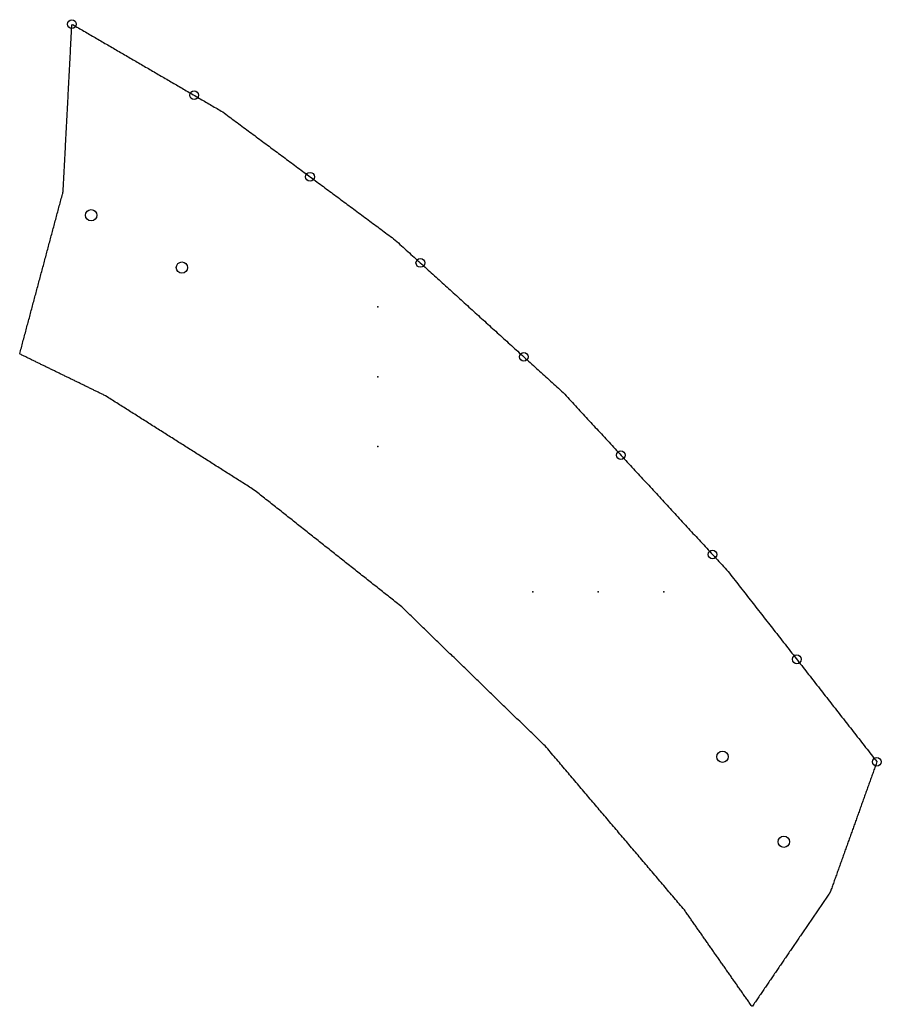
# Model space of a CAD drawing. Extents: x 2 to 380, y 1 to 306.
# Drawn here: x 235.1 to 284.4, y 1.5 to 57.9 of the extents above; entities that cross this region are included whole.
import ezdxf

# ---------------------------------------------------------------- set-up
doc = ezdxf.new("R2010")
doc.units = 0
doc.layers.get('0').update_dxf_attribs({"linetype": 'CONTINUOUS'})
for name, color, linetype in [('DRILLING', 3, 'CONTINUOUS'), ('ENGRAVE', 4, 'CONTINUOUS'), ('RIB_INDICATION', 1, 'CONTINUOUS')]:
    doc.layers.add(name, color=color, linetype=linetype)

# ---------------------------------------------------------------- blocks, each defined once
blk = doc.blocks.new('*U156')
at = {"layer": 'ENGRAVE'}
blk.add_point((0, 0), dxfattribs=at)
blk = doc.blocks.new('*U157')
at = {"layer": 'ENGRAVE', "color": 0, "linetype": 'BYBLOCK'}
for p in [(0, 0), (3.75, 0), (7.5, 0)]:
    blk.add_blockref('*U156', p, dxfattribs=at)
blk = doc.blocks.new('*U158')
at = {"layer": 'ENGRAVE'}
blk.add_point((0, 0), dxfattribs=at)
blk = doc.blocks.new('*U159')
at = {"layer": 'ENGRAVE', "color": 0, "linetype": 'BYBLOCK'}
for p in [(0, 0), (4, 0), (8, 0)]:
    blk.add_blockref('*U158', p, dxfattribs=at)

msp = doc.modelspace()

# ---------------------------------------------------------------- linework, layer by layer
msp.add_polyline3d([(281.392, 7.879, 0), (281.352, 7.819, 0), (281.311, 7.759, 0), (281.27, 7.699, 0), (281.229, 7.639, 0), (281.188, 7.579, 0), (281.147, 7.519, 0), (281.106, 7.459, 0), (281.065, 7.399, 0), (281.024, 7.339, 0), (280.984, 7.279, 0), (280.943, 7.219, 0), (280.902, 7.159, 0), (280.861, 7.099, 0), (280.82, 7.039, 0), (280.779, 6.979, 0), (280.738, 6.919, 0), (280.697, 6.859, 0), (280.656, 6.8, 0), (280.616, 6.74, 0), (280.575, 6.68, 0), (280.534, 6.62, 0), (280.493, 6.56, 0), (280.452, 6.5, 0), (280.411, 6.44, 0), (280.37, 6.38, 0), (280.329, 6.32, 0), (280.288, 6.26, 0), (280.247, 6.2, 0), (280.207, 6.14, 0), (280.166, 6.08, 0), (280.125, 6.02, 0), (280.084, 5.96, 0), (280.043, 5.9, 0), (280.002, 5.84, 0), (279.961, 5.781, 0), (279.92, 5.721, 0), (279.879, 5.661, 0), (279.839, 5.601, 0), (279.798, 5.541, 0), (279.757, 5.481, 0), (279.716, 5.421, 0), (279.675, 5.361, 0), (279.634, 5.301, 0), (279.593, 5.241, 0), (279.552, 5.181, 0), (279.511, 5.121, 0), (279.47, 5.061, 0), (279.43, 5.001, 0), (279.389, 4.941, 0), (279.348, 4.881, 0), (279.307, 4.821, 0), (279.266, 4.762, 0), (279.225, 4.702, 0), (279.184, 4.642, 0), (279.143, 4.582, 0), (279.102, 4.522, 0), (279.062, 4.462, 0), (279.021, 4.402, 0), (278.98, 4.342, 0), (278.939, 4.282, 0), (278.898, 4.222, 0), (278.857, 4.162, 0), (278.816, 4.102, 0), (278.775, 4.042, 0), (278.734, 3.982, 0), (278.694, 3.922, 0), (278.653, 3.862, 0), (278.612, 3.802, 0), (278.571, 3.743, 0), (278.53, 3.683, 0), (278.489, 3.623, 0), (278.448, 3.563, 0), (278.407, 3.503, 0), (278.366, 3.443, 0), (278.325, 3.383, 0), (278.285, 3.323, 0), (278.244, 3.263, 0), (278.203, 3.203, 0), (278.162, 3.143, 0), (278.121, 3.083, 0), (278.08, 3.023, 0), (278.039, 2.963, 0), (277.998, 2.903, 0), (277.957, 2.843, 0), (277.917, 2.783, 0), (277.876, 2.723, 0), (277.835, 2.664, 0), (277.794, 2.604, 0), (277.753, 2.544, 0), (277.712, 2.484, 0), (277.671, 2.424, 0), (277.63, 2.364, 0), (277.589, 2.304, 0), (277.548, 2.244, 0), (277.508, 2.184, 0), (277.467, 2.124, 0), (277.426, 2.064, 0), (277.385, 2.004, 0), (277.344, 1.944, 0), (277.303, 1.884, 0), (277.262, 1.824, 0), (277.221, 1.764, 0), (277.18, 1.704, 0), (277.14, 1.645, 0), (277.099, 1.585, 0), (277.058, 1.525, 0), (277.017, 1.465, 0), (276.978, 1.456, 0), (276.942, 1.507, 0), (276.906, 1.559, 0), (276.87, 1.61, 0), (276.834, 1.662, 0), (276.798, 1.713, 0), (276.762, 1.765, 0), (276.726, 1.816, 0), (276.69, 1.868, 0), (276.653, 1.92, 0), (276.617, 1.971, 0), (276.581, 2.023, 0), (276.545, 2.074, 0), (276.509, 2.126, 0), (276.473, 2.177, 0), (276.437, 2.229, 0), (276.401, 2.28, 0), (276.365, 2.332, 0), (276.329, 2.383, 0), (276.293, 2.435, 0), (276.257, 2.487, 0), (276.22, 2.538, 0), (276.184, 2.59, 0), (276.148, 2.641, 0), (276.112, 2.693, 0), (276.076, 2.744, 0), (276.04, 2.796, 0), (276.004, 2.847, 0), (275.968, 2.899, 0), (275.932, 2.95, 0), (275.896, 3.002, 0), (275.86, 3.054, 0), (275.824, 3.105, 0), (275.788, 3.157, 0), (275.751, 3.208, 0), (275.715, 3.26, 0), (275.679, 3.311, 0), (275.643, 3.363, 0), (275.607, 3.414, 0), (275.571, 3.466, 0), (275.535, 3.518, 0), (275.499, 3.569, 0), (275.463, 3.621, 0), (275.427, 3.672, 0), (275.391, 3.724, 0), (275.355, 3.775, 0), (275.318, 3.827, 0), (275.282, 3.878, 0), (275.246, 3.93, 0), (275.21, 3.981, 0), (275.174, 4.033, 0), (275.138, 4.085, 0), (275.102, 4.136, 0), (275.066, 4.188, 0), (275.03, 4.239, 0), (274.994, 4.291, 0), (274.958, 4.342, 0), (274.922, 4.394, 0), (274.886, 4.445, 0), (274.849, 4.497, 0), (274.813, 4.548, 0), (274.777, 4.6, 0), (274.741, 4.652, 0), (274.705, 4.703, 0), (274.669, 4.755, 0), (274.633, 4.806, 0), (274.597, 4.858, 0), (274.561, 4.909, 0), (274.525, 4.961, 0), (274.489, 5.012, 0), (274.453, 5.064, 0), (274.416, 5.115, 0), (274.38, 5.167, 0), (274.344, 5.219, 0), (274.308, 5.27, 0), (274.272, 5.322, 0), (274.236, 5.373, 0), (274.2, 5.425, 0), (274.164, 5.476, 0), (274.128, 5.528, 0), (274.092, 5.579, 0), (274.056, 5.631, 0), (274.02, 5.683, 0), (273.983, 5.734, 0), (273.947, 5.786, 0), (273.911, 5.837, 0), (273.875, 5.889, 0), (273.839, 5.94, 0), (273.803, 5.992, 0), (273.767, 6.043, 0), (273.731, 6.095, 0), (273.695, 6.146, 0), (273.659, 6.198, 0), (273.623, 6.25, 0), (273.587, 6.301, 0), (273.551, 6.353, 0), (273.514, 6.404, 0), (273.478, 6.456, 0), (273.442, 6.507, 0), (273.406, 6.559, 0), (273.37, 6.61, 0), (273.334, 6.662, 0), (273.298, 6.713, 0), (273.262, 6.765, 0), (273.226, 6.817, 0), (273.19, 6.868, 0), (273.154, 6.92, 0), (273.118, 6.971, 0), (273.047, 7.055, 0), (272.973, 7.142, 0), (272.899, 7.229, 0), (272.826, 7.316, 0), (272.752, 7.403, 0), (272.678, 7.49, 0), (272.604, 7.577, 0), (272.53, 7.664, 0), (272.456, 7.751, 0), (272.383, 7.838, 0), (272.309, 7.925, 0), (272.235, 8.012, 0), (272.161, 8.099, 0), (272.087, 8.186, 0), (272.014, 8.273, 0), (271.94, 8.36, 0), (271.866, 8.446, 0), (271.792, 8.533, 0), (271.718, 8.62, 0), (271.644, 8.707, 0), (271.571, 8.794, 0), (271.497, 8.881, 0), (271.423, 8.968, 0), (271.349, 9.055, 0), (271.275, 9.142, 0), (271.202, 9.229, 0), (271.128, 9.316, 0), (271.054, 9.403, 0), (270.98, 9.49, 0), (270.906, 9.577, 0), (270.832, 9.664, 0), (270.759, 9.751, 0), (270.685, 9.838, 0), (270.611, 9.925, 0), (270.537, 10.012, 0), (270.463, 10.099, 0), (270.39, 10.186, 0), (270.316, 10.273, 0), (270.242, 10.36, 0), (270.168, 10.447, 0), (270.094, 10.534, 0), (270.02, 10.621, 0), (269.947, 10.707, 0), (269.873, 10.794, 0), (269.799, 10.882, 0), (269.725, 10.968, 0), (269.651, 11.055, 0), (269.578, 11.142, 0), (269.504, 11.229, 0), (269.43, 11.316, 0), (269.356, 11.403, 0), (269.282, 11.49, 0), (269.208, 11.577, 0), (269.135, 11.664, 0), (269.061, 11.751, 0), (268.987, 11.838, 0), (268.913, 11.925, 0), (268.839, 12.012, 0), (268.766, 12.099, 0), (268.692, 12.186, 0), (268.618, 12.273, 0), (268.544, 12.36, 0), (268.47, 12.447, 0), (268.396, 12.534, 0), (268.323, 12.621, 0), (268.249, 12.708, 0), (268.175, 12.795, 0), (268.101, 12.882, 0), (268.027, 12.969, 0), (267.954, 13.056, 0), (267.88, 13.143, 0), (267.806, 13.229, 0), (267.732, 13.316, 0), (267.658, 13.403, 0), (267.584, 13.49, 0), (267.511, 13.577, 0), (267.437, 13.664, 0), (267.363, 13.751, 0), (267.289, 13.838, 0), (267.215, 13.925, 0), (267.142, 14.012, 0), (267.068, 14.099, 0), (266.994, 14.186, 0), (266.92, 14.273, 0), (266.846, 14.36, 0), (266.772, 14.447, 0), (266.699, 14.534, 0), (266.625, 14.621, 0), (266.551, 14.708, 0), (266.477, 14.795, 0), (266.403, 14.882, 0), (266.33, 14.969, 0), (266.256, 15.056, 0), (266.182, 15.143, 0), (266.108, 15.23, 0), (266.034, 15.317, 0), (265.96, 15.404, 0), (265.887, 15.491, 0), (265.813, 15.578, 0), (265.739, 15.665, 0), (265.665, 15.751, 0), (265.591, 15.838, 0), (265.518, 15.925, 0), (265.444, 16.012, 0), (265.37, 16.099, 0), (265.296, 16.186, 0), (265.222, 16.273, 0), (265.147, 16.356, 0), (265.071, 16.43, 0), (264.994, 16.504, 0), (264.917, 16.579, 0), (264.841, 16.653, 0), (264.764, 16.728, 0), (264.687, 16.802, 0), (264.61, 16.877, 0), (264.534, 16.951, 0), (264.457, 17.025, 0), (264.38, 17.1, 0), (264.304, 17.174, 0), (264.227, 17.249, 0), (264.15, 17.323, 0), (264.073, 17.398, 0), (263.997, 17.472, 0), (263.92, 17.546, 0), (263.843, 17.621, 0), (263.767, 17.695, 0), (263.69, 17.77, 0), (263.613, 17.844, 0), (263.536, 17.918, 0), (263.46, 17.993, 0), (263.383, 18.067, 0), (263.306, 18.142, 0), (263.23, 18.216, 0), (263.153, 18.291, 0), (263.076, 18.365, 0), (263, 18.439, 0), (262.923, 18.514, 0), (262.846, 18.588, 0), (262.769, 18.663, 0), (262.693, 18.737, 0), (262.616, 18.811, 0), (262.539, 18.886, 0), (262.463, 18.96, 0), (262.386, 19.035, 0), (262.309, 19.109, 0), (262.232, 19.184, 0), (262.156, 19.258, 0), (262.079, 19.332, 0), (262.002, 19.407, 0), (261.926, 19.481, 0), (261.849, 19.556, 0), (261.772, 19.63, 0), (261.695, 19.705, 0), (261.619, 19.779, 0), (261.542, 19.853, 0), (261.465, 19.928, 0), (261.389, 20.002, 0), (261.312, 20.077, 0), (261.235, 20.151, 0), (261.159, 20.226, 0), (261.082, 20.3, 0), (261.005, 20.374, 0), (260.928, 20.449, 0), (260.852, 20.523, 0), (260.775, 20.598, 0), (260.698, 20.672, 0), (260.622, 20.747, 0), (260.545, 20.821, 0), (260.468, 20.895, 0), (260.391, 20.97, 0), (260.315, 21.044, 0), (260.238, 21.119, 0), (260.161, 21.193, 0), (260.085, 21.267, 0), (260.008, 21.342, 0), (259.931, 21.416, 0), (259.854, 21.491, 0), (259.778, 21.565, 0), (259.701, 21.64, 0), (259.624, 21.714, 0), (259.548, 21.788, 0), (259.471, 21.863, 0), (259.394, 21.937, 0), (259.318, 22.012, 0), (259.241, 22.086, 0), (259.164, 22.16, 0), (259.087, 22.235, 0), (259.011, 22.309, 0), (258.934, 22.384, 0), (258.857, 22.458, 0), (258.781, 22.533, 0), (258.704, 22.607, 0), (258.627, 22.681, 0), (258.55, 22.756, 0), (258.474, 22.83, 0), (258.397, 22.905, 0), (258.32, 22.979, 0), (258.244, 23.054, 0), (258.167, 23.128, 0), (258.09, 23.202, 0), (258.013, 23.277, 0), (257.937, 23.351, 0), (257.86, 23.426, 0), (257.783, 23.5, 0), (257.707, 23.575, 0), (257.63, 23.649, 0), (257.553, 23.723, 0), (257.477, 23.798, 0), (257.4, 23.872, 0), (257.323, 23.947, 0), (257.246, 24.021, 0), (257.17, 24.096, 0), (257.093, 24.17, 0), (257.016, 24.244, 0), (256.94, 24.319, 0), (256.861, 24.383, 0), (256.783, 24.445, 0), (256.704, 24.507, 0), (256.626, 24.57, 0), (256.547, 24.632, 0), (256.469, 24.694, 0), (256.39, 24.756, 0), (256.312, 24.818, 0), (256.233, 24.88, 0), (256.155, 24.942, 0), (256.076, 25.005, 0), (255.998, 25.067, 0), (255.919, 25.129, 0), (255.841, 25.191, 0), (255.762, 25.253, 0), (255.684, 25.315, 0), (255.605, 25.377, 0), (255.527, 25.44, 0), (255.448, 25.502, 0), (255.37, 25.564, 0), (255.291, 25.626, 0), (255.213, 25.688, 0), (255.134, 25.75, 0), (255.056, 25.812, 0), (254.977, 25.875, 0), (254.899, 25.937, 0), (254.82, 25.999, 0), (254.742, 26.061, 0), (254.663, 26.123, 0), (254.585, 26.185, 0), (254.506, 26.247, 0), (254.428, 26.31, 0), (254.349, 26.372, 0), (254.271, 26.434, 0), (254.192, 26.496, 0), (254.114, 26.558, 0), (254.035, 26.62, 0), (253.957, 26.683, 0), (253.878, 26.745, 0), (253.8, 26.807, 0), (253.721, 26.869, 0), (253.643, 26.931, 0), (253.564, 26.993, 0), (253.486, 27.055, 0), (253.407, 27.117, 0), (253.329, 27.18, 0), (253.25, 27.242, 0), (253.172, 27.304, 0), (253.093, 27.366, 0), (253.015, 27.428, 0), (252.936, 27.49, 0), (252.858, 27.553, 0), (252.779, 27.615, 0), (252.701, 27.677, 0), (252.622, 27.739, 0), (252.544, 27.801, 0), (252.465, 27.863, 0), (252.387, 27.925, 0), (252.308, 27.988, 0), (252.23, 28.05, 0), (252.151, 28.112, 0), (252.073, 28.174, 0), (251.994, 28.236, 0), (251.916, 28.298, 0), (251.837, 28.36, 0), (251.759, 28.423, 0), (251.68, 28.485, 0), (251.602, 28.547, 0), (251.523, 28.609, 0), (251.445, 28.671, 0), (251.366, 28.733, 0), (251.288, 28.796, 0), (251.209, 28.858, 0), (251.131, 28.92, 0), (251.052, 28.982, 0), (250.974, 29.044, 0), (250.895, 29.106, 0), (250.817, 29.168, 0), (250.738, 29.231, 0), (250.66, 29.293, 0), (250.581, 29.355, 0), (250.503, 29.417, 0), (250.424, 29.479, 0), (250.346, 29.541, 0), (250.267, 29.604, 0), (250.189, 29.666, 0), (250.11, 29.728, 0), (250.032, 29.79, 0), (249.953, 29.852, 0), (249.875, 29.914, 0), (249.796, 29.976, 0), (249.718, 30.038, 0), (249.639, 30.101, 0), (249.561, 30.163, 0), (249.482, 30.225, 0), (249.404, 30.287, 0), (249.325, 30.349, 0), (249.247, 30.411, 0), (249.168, 30.474, 0), (249.09, 30.536, 0), (249.011, 30.598, 0), (248.933, 30.66, 0), (248.854, 30.722, 0), (248.776, 30.784, 0), (248.697, 30.846, 0), (248.619, 30.909, 0), (248.54, 30.971, 0), (248.462, 31.029, 0), (248.383, 31.08, 0), (248.303, 31.13, 0), (248.224, 31.18, 0), (248.145, 31.23, 0), (248.066, 31.28, 0), (247.987, 31.33, 0), (247.907, 31.381, 0), (247.828, 31.431, 0), (247.749, 31.481, 0), (247.67, 31.531, 0), (247.591, 31.581, 0), (247.512, 31.631, 0), (247.432, 31.681, 0), (247.353, 31.732, 0), (247.274, 31.782, 0), (247.195, 31.832, 0), (247.116, 31.882, 0), (247.036, 31.932, 0), (246.957, 31.982, 0), (246.878, 32.032, 0), (246.799, 32.083, 0), (246.72, 32.133, 0), (246.641, 32.183, 0), (246.561, 32.233, 0), (246.482, 32.283, 0), (246.403, 32.333, 0), (246.324, 32.383, 0), (246.245, 32.434, 0), (246.165, 32.484, 0), (246.086, 32.534, 0), (246.007, 32.584, 0), (245.928, 32.634, 0), (245.849, 32.684, 0), (245.769, 32.734, 0), (245.69, 32.785, 0), (245.611, 32.835, 0), (245.532, 32.885, 0), (245.453, 32.935, 0), (245.374, 32.985, 0), (245.294, 33.035, 0), (245.215, 33.085, 0), (245.136, 33.136, 0), (245.057, 33.186, 0), (244.978, 33.236, 0), (244.898, 33.286, 0), (244.819, 33.336, 0), (244.74, 33.386, 0), (244.661, 33.436, 0), (244.582, 33.487, 0), (244.503, 33.537, 0), (244.423, 33.587, 0), (244.344, 33.637, 0), (244.265, 33.687, 0), (244.186, 33.737, 0), (244.107, 33.787, 0), (244.027, 33.838, 0), (243.948, 33.888, 0), (243.869, 33.938, 0), (243.79, 33.988, 0), (243.711, 34.038, 0), (243.632, 34.088, 0), (243.552, 34.138, 0), (243.473, 34.189, 0), (243.394, 34.239, 0), (243.315, 34.289, 0), (243.236, 34.339, 0), (243.156, 34.389, 0), (243.077, 34.439, 0), (242.998, 34.489, 0), (242.919, 34.54, 0), (242.84, 34.59, 0), (242.76, 34.64, 0), (242.681, 34.69, 0), (242.602, 34.74, 0), (242.523, 34.79, 0), (242.444, 34.84, 0), (242.365, 34.891, 0), (242.285, 34.941, 0), (242.206, 34.991, 0), (242.127, 35.041, 0), (242.048, 35.091, 0), (241.969, 35.141, 0), (241.889, 35.191, 0), (241.81, 35.242, 0), (241.731, 35.292, 0), (241.652, 35.342, 0), (241.573, 35.392, 0), (241.494, 35.442, 0), (241.414, 35.492, 0), (241.335, 35.542, 0), (241.256, 35.593, 0), (241.177, 35.643, 0), (241.098, 35.693, 0), (241.018, 35.743, 0), (240.939, 35.793, 0), (240.86, 35.843, 0), (240.781, 35.894, 0), (240.702, 35.944, 0), (240.623, 35.994, 0), (240.543, 36.044, 0), (240.464, 36.094, 0), (240.385, 36.144, 0), (240.306, 36.194, 0), (240.227, 36.245, 0), (240.147, 36.295, 0), (240.068, 36.345, 0), (239.989, 36.395, 0), (239.935, 36.425, 0), (239.889, 36.447, 0), (239.843, 36.469, 0), (239.798, 36.491, 0), (239.752, 36.514, 0), (239.707, 36.536, 0), (239.661, 36.558, 0), (239.616, 36.58, 0), (239.57, 36.602, 0), (239.525, 36.625, 0), (239.479, 36.647, 0), (239.433, 36.669, 0), (239.388, 36.691, 0), (239.342, 36.714, 0), (239.297, 36.736, 0), (239.251, 36.758, 0), (239.206, 36.78, 0), (239.16, 36.802, 0), (239.114, 36.825, 0), (239.069, 36.847, 0), (239.023, 36.869, 0), (238.978, 36.891, 0), (238.932, 36.914, 0), (238.887, 36.936, 0), (238.841, 36.958, 0), (238.795, 36.98, 0), (238.75, 37.002, 0), (238.704, 37.025, 0), (238.659, 37.047, 0), (238.613, 37.069, 0), (238.568, 37.091, 0), (238.522, 37.114, 0), (238.477, 37.136, 0), (238.431, 37.158, 0), (238.385, 37.18, 0), (238.34, 37.203, 0), (238.294, 37.225, 0), (238.249, 37.247, 0), (238.203, 37.269, 0), (238.158, 37.291, 0), (238.112, 37.314, 0), (238.066, 37.336, 0), (238.021, 37.358, 0), (237.975, 37.38, 0), (237.93, 37.403, 0), (237.884, 37.425, 0), (237.839, 37.447, 0), (237.793, 37.469, 0), (237.747, 37.492, 0), (237.702, 37.514, 0), (237.656, 37.536, 0), (237.611, 37.558, 0), (237.565, 37.581, 0), (237.52, 37.603, 0), (237.474, 37.625, 0), (237.429, 37.647, 0), (237.383, 37.669, 0), (237.337, 37.692, 0), (237.292, 37.714, 0), (237.246, 37.736, 0), (237.201, 37.758, 0), (237.155, 37.781, 0), (237.11, 37.803, 0), (237.064, 37.825, 0), (237.018, 37.847, 0), (236.973, 37.87, 0), (236.927, 37.892, 0), (236.882, 37.914, 0), (236.836, 37.936, 0), (236.791, 37.958, 0), (236.745, 37.981, 0), (236.699, 38.003, 0), (236.654, 38.025, 0), (236.608, 38.047, 0), (236.563, 38.069, 0), (236.517, 38.092, 0), (236.472, 38.114, 0), (236.426, 38.136, 0), (236.381, 38.158, 0), (236.335, 38.181, 0), (236.289, 38.203, 0), (236.244, 38.225, 0), (236.198, 38.247, 0), (236.153, 38.27, 0), (236.107, 38.292, 0), (236.062, 38.314, 0), (236.016, 38.336, 0), (235.97, 38.358, 0), (235.925, 38.381, 0), (235.879, 38.403, 0), (235.834, 38.425, 0), (235.788, 38.447, 0), (235.743, 38.47, 0), (235.697, 38.492, 0), (235.651, 38.514, 0), (235.606, 38.536, 0), (235.56, 38.559, 0), (235.515, 38.581, 0), (235.469, 38.603, 0), (235.424, 38.625, 0), (235.378, 38.648, 0), (235.333, 38.67, 0), (235.287, 38.692, 0), (235.241, 38.714, 0), (235.196, 38.736, 0), (235.15, 38.759, 0), (235.105, 38.781, 0), (235.072, 38.815, 0), (235.095, 38.901, 0), (235.118, 38.986, 0), (235.141, 39.071, 0), (235.164, 39.157, 0), (235.187, 39.242, 0), (235.21, 39.328, 0), (235.232, 39.413, 0), (235.255, 39.498, 0), (235.278, 39.584, 0), (235.301, 39.669, 0), (235.324, 39.755, 0), (235.347, 39.84, 0), (235.37, 39.925, 0), (235.393, 40.011, 0), (235.416, 40.096, 0), (235.438, 40.181, 0), (235.461, 40.267, 0), (235.484, 40.352, 0), (235.507, 40.438, 0), (235.53, 40.523, 0), (235.553, 40.608, 0), (235.576, 40.694, 0), (235.599, 40.779, 0), (235.622, 40.864, 0), (235.644, 40.95, 0), (235.667, 41.035, 0), (235.69, 41.12, 0), (235.713, 41.206, 0), (235.736, 41.291, 0), (235.759, 41.377, 0), (235.782, 41.462, 0), (235.805, 41.547, 0), (235.828, 41.633, 0), (235.85, 41.718, 0), (235.873, 41.804, 0), (235.896, 41.889, 0), (235.919, 41.974, 0), (235.942, 42.06, 0), (235.965, 42.145, 0), (235.988, 42.23, 0), (236.011, 42.316, 0), (236.033, 42.401, 0), (236.056, 42.487, 0), (236.079, 42.572, 0), (236.102, 42.657, 0), (236.125, 42.743, 0), (236.148, 42.828, 0), (236.171, 42.913, 0), (236.194, 42.999, 0), (236.217, 43.084, 0), (236.239, 43.17, 0), (236.262, 43.255, 0), (236.285, 43.34, 0), (236.308, 43.426, 0), (236.331, 43.511, 0), (236.354, 43.597, 0), (236.377, 43.682, 0), (236.4, 43.767, 0), (236.423, 43.853, 0), (236.445, 43.938, 0), (236.468, 44.023, 0), (236.491, 44.109, 0), (236.514, 44.194, 0), (236.537, 44.28, 0), (236.56, 44.365, 0), (236.583, 44.45, 0), (236.606, 44.536, 0), (236.629, 44.621, 0), (236.651, 44.706, 0), (236.674, 44.792, 0), (236.697, 44.877, 0), (236.72, 44.963, 0), (236.743, 45.048, 0), (236.766, 45.133, 0), (236.789, 45.219, 0), (236.812, 45.304, 0), (236.834, 45.39, 0), (236.857, 45.475, 0), (236.88, 45.56, 0), (236.903, 45.646, 0), (236.926, 45.731, 0), (236.949, 45.816, 0), (236.972, 45.902, 0), (236.995, 45.987, 0), (237.018, 46.073, 0), (237.04, 46.158, 0), (237.063, 46.243, 0), (237.086, 46.329, 0), (237.109, 46.414, 0), (237.132, 46.499, 0), (237.155, 46.585, 0), (237.178, 46.67, 0), (237.201, 46.756, 0), (237.224, 46.841, 0), (237.246, 46.926, 0), (237.269, 47.012, 0), (237.292, 47.097, 0), (237.315, 47.183, 0), (237.338, 47.268, 0), (237.361, 47.353, 0), (237.384, 47.439, 0), (237.407, 47.524, 0), (237.43, 47.609, 0), (237.452, 47.695, 0), (237.475, 47.78, 0), (237.498, 47.866, 0), (237.521, 47.951, 0), (237.531, 47.987, 0), (237.533, 47.996, 0), (237.535, 48.005, 0), (237.537, 48.014, 0), (237.539, 48.023, 0), (237.541, 48.032, 0), (237.543, 48.041, 0), (237.545, 48.05, 0), (237.547, 48.06, 0), (237.548, 48.069, 0), (237.55, 48.078, 0), (237.551, 48.087, 0), (237.553, 48.096, 0), (237.554, 48.106, 0), (237.555, 48.115, 0), (237.556, 48.124, 0), (237.557, 48.133, 0), (237.558, 48.143, 0), (237.559, 48.152, 0), (237.56, 48.161, 0), (237.561, 48.17, 0), (237.561, 48.18, 0), (237.563, 48.201, 0), (237.567, 48.289, 0), (237.572, 48.377, 0), (237.576, 48.465, 0), (237.581, 48.554, 0), (237.586, 48.642, 0), (237.59, 48.73, 0), (237.595, 48.819, 0), (237.599, 48.907, 0), (237.604, 48.995, 0), (237.609, 49.083, 0), (237.613, 49.172, 0), (237.618, 49.26, 0), (237.623, 49.348, 0), (237.627, 49.437, 0), (237.632, 49.525, 0), (237.636, 49.613, 0), (237.641, 49.701, 0), (237.646, 49.789, 0), (237.65, 49.878, 0), (237.655, 49.966, 0), (237.659, 50.054, 0), (237.664, 50.143, 0), (237.669, 50.231, 0), (237.673, 50.319, 0), (237.678, 50.407, 0), (237.683, 50.496, 0), (237.687, 50.584, 0), (237.692, 50.672, 0), (237.696, 50.761, 0), (237.701, 50.849, 0), (237.706, 50.937, 0), (237.71, 51.025, 0), (237.715, 51.114, 0), (237.72, 51.202, 0), (237.724, 51.29, 0), (237.729, 51.379, 0), (237.733, 51.467, 0), (237.738, 51.555, 0), (237.743, 51.643, 0), (237.747, 51.732, 0), (237.752, 51.82, 0), (237.756, 51.908, 0), (237.761, 51.996, 0), (237.766, 52.085, 0), (237.77, 52.173, 0), (237.775, 52.261, 0), (237.78, 52.349, 0), (237.784, 52.438, 0), (237.789, 52.526, 0), (237.793, 52.614, 0), (237.798, 52.703, 0), (237.803, 52.791, 0), (237.807, 52.879, 0), (237.812, 52.967, 0), (237.817, 53.056, 0), (237.821, 53.144, 0), (237.826, 53.232, 0), (237.83, 53.321, 0), (237.835, 53.409, 0), (237.84, 53.497, 0), (237.844, 53.585, 0), (237.849, 53.674, 0), (237.853, 53.762, 0), (237.858, 53.85, 0), (237.863, 53.938, 0), (237.867, 54.027, 0), (237.872, 54.115, 0), (237.877, 54.203, 0), (237.881, 54.291, 0), (237.886, 54.38, 0), (237.89, 54.468, 0), (237.895, 54.556, 0), (237.9, 54.645, 0), (237.904, 54.733, 0), (237.909, 54.821, 0), (237.914, 54.909, 0), (237.918, 54.998, 0), (237.923, 55.086, 0), (237.927, 55.174, 0), (237.932, 55.263, 0), (237.937, 55.351, 0), (237.941, 55.439, 0), (237.946, 55.527, 0), (237.95, 55.616, 0), (237.955, 55.704, 0), (237.96, 55.792, 0), (237.964, 55.88, 0), (237.969, 55.969, 0), (237.974, 56.057, 0), (237.978, 56.145, 0), (237.983, 56.233, 0), (237.987, 56.322, 0), (237.992, 56.41, 0), (237.997, 56.498, 0), (238.001, 56.587, 0), (238.006, 56.675, 0), (238.01, 56.763, 0), (238.015, 56.852, 0), (238.02, 56.94, 0), (238.024, 57.028, 0), (238.029, 57.116, 0), (238.034, 57.205, 0), (238.038, 57.293, 0), (238.043, 57.381, 0), (238.047, 57.469, 0), (238.052, 57.558, 0), (238.057, 57.646, 0), (238.107, 57.653, 0), (238.187, 57.606, 0), (238.267, 57.559, 0), (238.348, 57.513, 0), (238.428, 57.466, 0), (238.508, 57.419, 0), (238.588, 57.373, 0), (238.669, 57.326, 0), (238.749, 57.279, 0), (238.829, 57.232, 0), (238.909, 57.186, 0), (238.989, 57.139, 0), (239.07, 57.092, 0), (239.15, 57.045, 0), (239.23, 56.999, 0), (239.31, 56.952, 0), (239.391, 56.905, 0), (239.471, 56.858, 0), (239.551, 56.812, 0), (239.631, 56.765, 0), (239.712, 56.718, 0), (239.792, 56.672, 0), (239.872, 56.625, 0), (239.952, 56.578, 0), (240.033, 56.531, 0), (240.113, 56.485, 0), (240.193, 56.438, 0), (240.273, 56.391, 0), (240.354, 56.344, 0), (240.434, 56.298, 0), (240.514, 56.251, 0), (240.594, 56.204, 0), (240.674, 56.157, 0), (240.755, 56.111, 0), (240.835, 56.064, 0), (240.915, 56.017, 0), (240.995, 55.971, 0), (241.076, 55.924, 0), (241.156, 55.877, 0), (241.236, 55.831, 0), (241.316, 55.784, 0), (241.397, 55.737, 0), (241.477, 55.69, 0), (241.557, 55.644, 0), (241.637, 55.597, 0), (241.718, 55.55, 0), (241.798, 55.503, 0), (241.878, 55.457, 0), (241.958, 55.41, 0), (242.038, 55.363, 0), (242.119, 55.316, 0), (242.199, 55.27, 0), (242.279, 55.223, 0), (242.359, 55.176, 0), (242.44, 55.13, 0), (242.52, 55.083, 0), (242.6, 55.036, 0), (242.68, 54.989, 0), (242.761, 54.943, 0), (242.841, 54.896, 0), (242.921, 54.849, 0), (243.001, 54.802, 0), (243.082, 54.756, 0), (243.162, 54.709, 0), (243.242, 54.662, 0), (243.322, 54.615, 0), (243.403, 54.569, 0), (243.483, 54.522, 0), (243.563, 54.475, 0), (243.643, 54.429, 0), (243.723, 54.382, 0), (243.804, 54.335, 0), (243.884, 54.288, 0), (243.964, 54.242, 0), (244.044, 54.195, 0), (244.125, 54.148, 0), (244.205, 54.102, 0), (244.285, 54.055, 0), (244.365, 54.008, 0), (244.446, 53.961, 0), (244.526, 53.915, 0), (244.606, 53.868, 0), (244.686, 53.821, 0), (244.767, 53.774, 0), (244.847, 53.728, 0), (244.927, 53.681, 0), (245.007, 53.634, 0), (245.087, 53.587, 0), (245.168, 53.541, 0), (245.248, 53.494, 0), (245.328, 53.447, 0), (245.408, 53.401, 0), (245.489, 53.354, 0), (245.569, 53.307, 0), (245.649, 53.26, 0), (245.729, 53.214, 0), (245.81, 53.167, 0), (245.89, 53.12, 0), (245.97, 53.074, 0), (246.05, 53.027, 0), (246.131, 52.98, 0), (246.211, 52.933, 0), (246.291, 52.887, 0), (246.371, 52.84, 0), (246.452, 52.793, 0), (246.532, 52.746, 0), (246.612, 52.7, 0), (246.693, 52.652, 0), (246.784, 52.584, 0), (246.876, 52.516, 0), (246.967, 52.448, 0), (247.059, 52.38, 0), (247.15, 52.312, 0), (247.241, 52.245, 0), (247.333, 52.177, 0), (247.424, 52.109, 0), (247.516, 52.041, 0), (247.607, 51.973, 0), (247.699, 51.905, 0), (247.79, 51.837, 0), (247.881, 51.77, 0), (247.973, 51.702, 0), (248.064, 51.634, 0), (248.156, 51.566, 0), (248.247, 51.498, 0), (248.338, 51.43, 0), (248.43, 51.362, 0), (248.521, 51.295, 0), (248.613, 51.227, 0), (248.704, 51.159, 0), (248.796, 51.091, 0), (248.887, 51.023, 0), (248.978, 50.955, 0), (249.07, 50.887, 0), (249.161, 50.82, 0), (249.253, 50.752, 0), (249.344, 50.684, 0), (249.436, 50.616, 0), (249.527, 50.548, 0), (249.618, 50.48, 0), (249.71, 50.412, 0), (249.801, 50.345, 0), (249.893, 50.277, 0), (249.984, 50.209, 0), (250.075, 50.141, 0), (250.167, 50.073, 0), (250.258, 50.005, 0), (250.35, 49.937, 0), (250.441, 49.87, 0), (250.533, 49.802, 0), (250.624, 49.734, 0), (250.715, 49.666, 0), (250.807, 49.598, 0), (250.898, 49.53, 0), (250.99, 49.462, 0), (251.081, 49.395, 0), (251.173, 49.327, 0), (251.264, 49.259, 0), (251.355, 49.191, 0), (251.447, 49.123, 0), (251.538, 49.055, 0), (251.63, 48.987, 0), (251.721, 48.92, 0), (251.813, 48.852, 0), (251.904, 48.784, 0), (251.995, 48.716, 0), (252.087, 48.648, 0), (252.178, 48.58, 0), (252.27, 48.512, 0), (252.361, 48.445, 0), (252.452, 48.377, 0), (252.544, 48.309, 0), (252.635, 48.241, 0), (252.727, 48.173, 0), (252.818, 48.105, 0), (252.91, 48.037, 0), (253.001, 47.97, 0), (253.092, 47.902, 0), (253.184, 47.834, 0), (253.275, 47.766, 0), (253.367, 47.698, 0), (253.458, 47.63, 0), (253.55, 47.562, 0), (253.641, 47.495, 0), (253.732, 47.427, 0), (253.824, 47.359, 0), (253.915, 47.291, 0), (254.007, 47.223, 0), (254.098, 47.155, 0), (254.189, 47.087, 0), (254.281, 47.02, 0), (254.372, 46.952, 0), (254.464, 46.884, 0), (254.555, 46.816, 0), (254.647, 46.748, 0), (254.738, 46.68, 0), (254.829, 46.612, 0), (254.921, 46.545, 0), (255.012, 46.477, 0), (255.104, 46.409, 0), (255.195, 46.341, 0), (255.287, 46.273, 0), (255.378, 46.205, 0), (255.469, 46.137, 0), (255.561, 46.07, 0), (255.652, 46.002, 0), (255.744, 45.934, 0), (255.835, 45.866, 0), (255.926, 45.798, 0), (256.018, 45.73, 0), (256.109, 45.662, 0), (256.201, 45.595, 0), (256.292, 45.527, 0), (256.384, 45.459, 0), (256.475, 45.391, 0), (256.566, 45.316, 0), (256.655, 45.234, 0), (256.745, 45.153, 0), (256.835, 45.071, 0), (256.925, 44.99, 0), (257.015, 44.908, 0), (257.105, 44.827, 0), (257.195, 44.745, 0), (257.285, 44.663, 0), (257.374, 44.582, 0), (257.464, 44.5, 0), (257.554, 44.419, 0), (257.644, 44.337, 0), (257.734, 44.255, 0), (257.824, 44.174, 0), (257.914, 44.092, 0), (258.003, 44.011, 0), (258.093, 43.929, 0), (258.183, 43.848, 0), (258.273, 43.766, 0), (258.363, 43.684, 0), (258.453, 43.603, 0), (258.543, 43.521, 0), (258.632, 43.44, 0), (258.722, 43.358, 0), (258.812, 43.277, 0), (258.902, 43.195, 0), (258.992, 43.113, 0), (259.082, 43.032, 0), (259.172, 42.95, 0), (259.261, 42.869, 0), (259.351, 42.787, 0), (259.441, 42.706, 0), (259.531, 42.624, 0), (259.621, 42.542, 0), (259.711, 42.461, 0), (259.801, 42.379, 0), (259.89, 42.298, 0), (259.98, 42.216, 0), (260.07, 42.135, 0), (260.16, 42.053, 0), (260.25, 41.971, 0), (260.34, 41.89, 0), (260.43, 41.808, 0), (260.519, 41.727, 0), (260.609, 41.645, 0), (260.699, 41.563, 0), (260.789, 41.482, 0), (260.879, 41.4, 0), (260.969, 41.319, 0), (261.059, 41.237, 0), (261.148, 41.156, 0), (261.238, 41.074, 0), (261.328, 40.992, 0), (261.418, 40.911, 0), (261.508, 40.829, 0), (261.598, 40.748, 0), (261.688, 40.666, 0), (261.777, 40.584, 0), (261.867, 40.503, 0), (261.957, 40.421, 0), (262.047, 40.34, 0), (262.137, 40.258, 0), (262.227, 40.177, 0), (262.317, 40.095, 0), (262.406, 40.013, 0), (262.496, 39.932, 0), (262.586, 39.85, 0), (262.676, 39.769, 0), (262.766, 39.687, 0), (262.856, 39.605, 0), (262.946, 39.524, 0), (263.035, 39.442, 0), (263.125, 39.361, 0), (263.215, 39.279, 0), (263.305, 39.198, 0), (263.395, 39.116, 0), (263.485, 39.035, 0), (263.575, 38.953, 0), (263.665, 38.871, 0), (263.754, 38.79, 0), (263.844, 38.708, 0), (263.934, 38.627, 0), (264.024, 38.545, 0), (264.114, 38.463, 0), (264.204, 38.382, 0), (264.294, 38.3, 0), (264.383, 38.219, 0), (264.473, 38.137, 0), (264.563, 38.056, 0), (264.653, 37.974, 0), (264.743, 37.892, 0), (264.833, 37.811, 0), (264.923, 37.729, 0), (265.012, 37.648, 0), (265.102, 37.566, 0), (265.192, 37.484, 0), (265.282, 37.403, 0), (265.372, 37.321, 0), (265.462, 37.24, 0), (265.552, 37.158, 0), (265.641, 37.077, 0), (265.731, 36.995, 0), (265.821, 36.913, 0), (265.911, 36.832, 0), (266.001, 36.75, 0), (266.091, 36.669, 0), (266.181, 36.587, 0), (266.268, 36.493, 0), (266.355, 36.398, 0), (266.443, 36.303, 0), (266.53, 36.208, 0), (266.618, 36.114, 0), (266.705, 36.019, 0), (266.793, 35.924, 0), (266.88, 35.829, 0), (266.967, 35.734, 0), (267.055, 35.639, 0), (267.142, 35.545, 0), (267.23, 35.45, 0), (267.317, 35.355, 0), (267.405, 35.26, 0), (267.492, 35.165, 0), (267.579, 35.071, 0), (267.667, 34.976, 0), (267.754, 34.881, 0), (267.842, 34.786, 0), (267.929, 34.691, 0), (268.016, 34.597, 0), (268.104, 34.502, 0), (268.191, 34.407, 0), (268.279, 34.312, 0), (268.366, 34.217, 0), (268.454, 34.123, 0), (268.541, 34.028, 0), (268.628, 33.933, 0), (268.716, 33.838, 0), (268.803, 33.743, 0), (268.891, 33.648, 0), (268.978, 33.554, 0), (269.065, 33.459, 0), (269.153, 33.364, 0), (269.24, 33.269, 0), (269.328, 33.175, 0), (269.415, 33.08, 0), (269.503, 32.985, 0), (269.59, 32.89, 0), (269.677, 32.795, 0), (269.765, 32.7, 0), (269.852, 32.606, 0), (269.94, 32.511, 0), (270.027, 32.416, 0), (270.115, 32.321, 0), (270.202, 32.226, 0), (270.289, 32.132, 0), (270.377, 32.037, 0), (270.464, 31.942, 0), (270.552, 31.847, 0), (270.639, 31.752, 0), (270.726, 31.658, 0), (270.814, 31.563, 0), (270.901, 31.468, 0), (270.989, 31.373, 0), (271.076, 31.278, 0), (271.164, 31.184, 0), (271.251, 31.089, 0), (271.338, 30.994, 0), (271.426, 30.899, 0), (271.513, 30.804, 0), (271.601, 30.709, 0), (271.688, 30.615, 0), (271.775, 30.52, 0), (271.863, 30.425, 0), (271.95, 30.33, 0), (272.038, 30.235, 0), (272.125, 30.141, 0), (272.213, 30.046, 0), (272.3, 29.951, 0), (272.387, 29.856, 0), (272.475, 29.762, 0), (272.562, 29.667, 0), (272.65, 29.572, 0), (272.737, 29.477, 0), (272.825, 29.382, 0), (272.912, 29.287, 0), (272.999, 29.193, 0), (273.087, 29.098, 0), (273.174, 29.003, 0), (273.262, 28.908, 0), (273.349, 28.813, 0), (273.436, 28.719, 0), (273.524, 28.624, 0), (273.611, 28.529, 0), (273.699, 28.434, 0), (273.786, 28.339, 0), (273.874, 28.245, 0), (273.961, 28.15, 0), (274.048, 28.055, 0), (274.136, 27.96, 0), (274.223, 27.865, 0), (274.311, 27.771, 0), (274.398, 27.676, 0), (274.485, 27.581, 0), (274.573, 27.486, 0), (274.66, 27.391, 0), (274.748, 27.297, 0), (274.835, 27.202, 0), (274.923, 27.107, 0), (275.01, 27.012, 0), (275.097, 26.917, 0), (275.185, 26.823, 0), (275.272, 26.728, 0), (275.36, 26.633, 0), (275.447, 26.538, 0), (275.535, 26.443, 0), (275.619, 26.346, 0), (275.698, 26.244, 0), (275.778, 26.142, 0), (275.857, 26.04, 0), (275.937, 25.939, 0), (276.016, 25.837, 0), (276.096, 25.735, 0), (276.175, 25.634, 0), (276.255, 25.532, 0), (276.334, 25.43, 0), (276.414, 25.329, 0), (276.493, 25.227, 0), (276.573, 25.125, 0), (276.653, 25.023, 0), (276.732, 24.922, 0), (276.812, 24.82, 0), (276.891, 24.718, 0), (276.971, 24.617, 0), (277.05, 24.515, 0), (277.13, 24.413, 0), (277.209, 24.312, 0), (277.289, 24.21, 0), (277.368, 24.108, 0), (277.448, 24.006, 0), (277.527, 23.905, 0), (277.607, 23.803, 0), (277.686, 23.701, 0), (277.766, 23.6, 0), (277.846, 23.498, 0), (277.925, 23.396, 0), (278.005, 23.295, 0), (278.084, 23.193, 0), (278.164, 23.091, 0), (278.243, 22.989, 0), (278.323, 22.888, 0), (278.402, 22.786, 0), (278.482, 22.684, 0), (278.561, 22.583, 0), (278.641, 22.481, 0), (278.72, 22.379, 0), (278.8, 22.278, 0), (278.88, 22.176, 0), (278.959, 22.074, 0), (279.039, 21.973, 0), (279.118, 21.871, 0), (279.198, 21.769, 0), (279.277, 21.668, 0), (279.357, 21.566, 0), (279.436, 21.464, 0), (279.516, 21.362, 0), (279.595, 21.261, 0), (279.675, 21.159, 0), (279.754, 21.057, 0), (279.834, 20.956, 0), (279.913, 20.854, 0), (279.993, 20.752, 0), (280.073, 20.651, 0), (280.152, 20.549, 0), (280.232, 20.447, 0), (280.311, 20.345, 0), (280.391, 20.244, 0), (280.47, 20.142, 0), (280.55, 20.04, 0), (280.629, 19.939, 0), (280.709, 19.837, 0), (280.788, 19.735, 0), (280.868, 19.634, 0), (280.947, 19.532, 0), (281.027, 19.43, 0), (281.107, 19.328, 0), (281.186, 19.227, 0), (281.266, 19.125, 0), (281.345, 19.023, 0), (281.425, 18.922, 0), (281.504, 18.82, 0), (281.584, 18.718, 0), (281.663, 18.617, 0), (281.743, 18.515, 0), (281.822, 18.413, 0), (281.902, 18.311, 0), (281.981, 18.21, 0), (282.061, 18.108, 0), (282.14, 18.006, 0), (282.22, 17.905, 0), (282.3, 17.803, 0), (282.379, 17.701, 0), (282.459, 17.6, 0), (282.538, 17.498, 0), (282.618, 17.396, 0), (282.697, 17.294, 0), (282.777, 17.193, 0), (282.856, 17.091, 0), (282.936, 16.989, 0), (283.015, 16.888, 0), (283.095, 16.786, 0), (283.174, 16.684, 0), (283.254, 16.583, 0), (283.333, 16.481, 0), (283.413, 16.379, 0), (283.493, 16.277, 0), (283.572, 16.176, 0), (283.652, 16.074, 0), (283.731, 15.972, 0), (283.811, 15.871, 0), (283.89, 15.769, 0), (283.97, 15.667, 0), (284.049, 15.566, 0), (284.129, 15.464, 0), (284.117, 15.392, 0), (284.092, 15.323, 0), (284.068, 15.255, 0), (284.043, 15.187, 0), (284.019, 15.118, 0), (283.994, 15.05, 0), (283.97, 14.982, 0), (283.945, 14.914, 0), (283.921, 14.845, 0), (283.896, 14.777, 0), (283.872, 14.709, 0), (283.848, 14.64, 0), (283.823, 14.572, 0), (283.799, 14.504, 0), (283.774, 14.435, 0), (283.75, 14.367, 0), (283.725, 14.299, 0), (283.701, 14.23, 0), (283.676, 14.162, 0), (283.652, 14.094, 0), (283.627, 14.025, 0), (283.603, 13.957, 0), (283.578, 13.889, 0), (283.554, 13.82, 0), (283.53, 13.752, 0), (283.505, 13.684, 0), (283.481, 13.616, 0), (283.456, 13.547, 0), (283.432, 13.479, 0), (283.407, 13.411, 0), (283.383, 13.342, 0), (283.358, 13.274, 0), (283.334, 13.206, 0), (283.309, 13.137, 0), (283.285, 13.069, 0), (283.261, 13.001, 0), (283.236, 12.932, 0), (283.212, 12.864, 0), (283.187, 12.796, 0), (283.163, 12.727, 0), (283.138, 12.659, 0), (283.114, 12.591, 0), (283.089, 12.522, 0), (283.065, 12.454, 0), (283.04, 12.386, 0), (283.016, 12.318, 0), (282.992, 12.249, 0), (282.967, 12.181, 0), (282.943, 12.113, 0), (282.918, 12.044, 0), (282.894, 11.976, 0), (282.869, 11.908, 0), (282.845, 11.839, 0), (282.82, 11.771, 0), (282.796, 11.703, 0), (282.771, 11.634, 0), (282.747, 11.566, 0), (282.722, 11.498, 0), (282.698, 11.429, 0), (282.674, 11.361, 0), (282.649, 11.293, 0), (282.625, 11.224, 0), (282.6, 11.156, 0), (282.576, 11.088, 0), (282.551, 11.02, 0), (282.527, 10.951, 0), (282.502, 10.883, 0), (282.478, 10.815, 0), (282.453, 10.746, 0), (282.429, 10.678, 0), (282.405, 10.61, 0), (282.38, 10.541, 0), (282.356, 10.473, 0), (282.331, 10.405, 0), (282.307, 10.336, 0), (282.282, 10.268, 0), (282.258, 10.2, 0), (282.233, 10.131, 0), (282.209, 10.063, 0), (282.184, 9.995, 0), (282.16, 9.926, 0), (282.135, 9.858, 0), (282.111, 9.79, 0), (282.087, 9.721, 0), (282.062, 9.653, 0), (282.038, 9.585, 0), (282.013, 9.517, 0), (281.989, 9.448, 0), (281.964, 9.38, 0), (281.94, 9.312, 0), (281.915, 9.243, 0), (281.891, 9.175, 0), (281.866, 9.107, 0), (281.842, 9.038, 0), (281.818, 8.97, 0), (281.793, 8.902, 0), (281.769, 8.833, 0), (281.744, 8.765, 0), (281.72, 8.697, 0), (281.695, 8.628, 0), (281.671, 8.56, 0), (281.646, 8.492, 0), (281.622, 8.423, 0), (281.597, 8.355, 0), (281.573, 8.287, 0), (281.549, 8.219, 0), (281.524, 8.15, 0), (281.507, 8.102, 0), (281.504, 8.093, 0), (281.5, 8.085, 0), (281.497, 8.076, 0), (281.493, 8.067, 0), (281.49, 8.059, 0), (281.486, 8.05, 0), (281.483, 8.041, 0), (281.479, 8.033, 0), (281.475, 8.024, 0), (281.471, 8.016, 0), (281.467, 8.008, 0), (281.463, 7.999, 0), (281.459, 7.991, 0), (281.455, 7.983, 0), (281.45, 7.974, 0), (281.446, 7.966, 0), (281.441, 7.958, 0), (281.437, 7.95, 0), (281.432, 7.942, 0), (281.427, 7.934, 0), (281.423, 7.926, 0), (281.418, 7.918, 0), (281.413, 7.91, 0), (281.408, 7.902, 0), (281.403, 7.894, 0), (281.398, 7.886, 0), (281.392, 7.879, 0)])
at = {"layer": 'DRILLING'}
for centre in [(239.161, 46.74), (244.357, 43.74), (275.3, 15.74), (278.811, 10.875)]:
    msp.add_circle(centre, 0.323, dxfattribs=at)
at = {"layer": 'RIB_INDICATION'}
for centre in [(238.059, 57.681), (245.05, 53.609), (251.688, 48.944), (258.005, 44.009), (263.928, 38.632), (269.484, 33.005), (274.729, 27.316), (279.551, 21.317), (284.138, 15.452)]:
    msp.add_circle(centre, 0.25, dxfattribs=at)

# ---------------------------------------------------------------- block references
at = {"layer": 'ENGRAVE', "xscale": -1, "rotation": 90}
msp.add_blockref('*U159', (255.569, 41.494), dxfattribs=at)
at = {"layer": 'ENGRAVE', "xscale": -1}
msp.add_blockref('*U157', (271.942, 25.176), dxfattribs=at)

doc.saveas('drawing.dxf')
